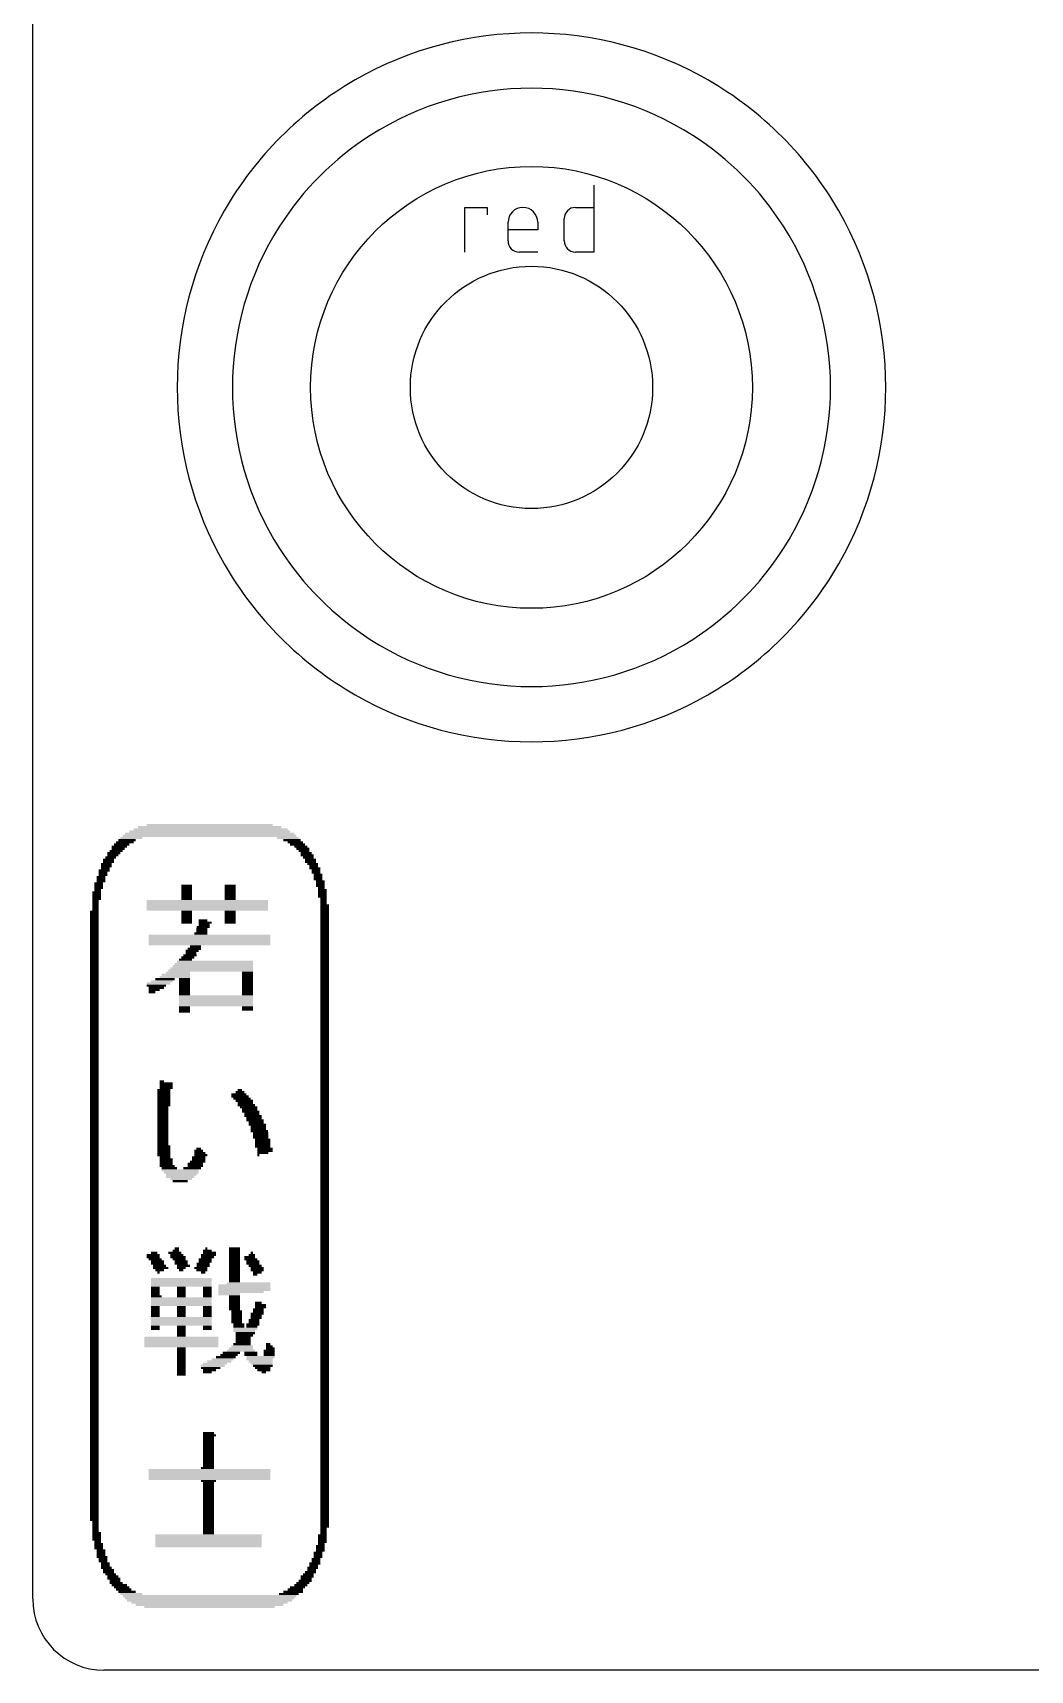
# Model space of a CAD drawing. Extents: x 0 to 28, y 0 to 47.3.
# Drawn here: x 0 to 14, y 0 to 22.98 of the extents above; entities that cross this region are included whole.
import ezdxf

# ---------------------------------------------------------------- set-up
doc = ezdxf.new("R2010")
doc.units = 0
for name, color, linetype in [('20', 30, 'CONTINUOUS'), ('21', 253, 'CONTINUOUS'), ('51', 253, 'CONTINUOUS')]:
    doc.layers.add(name, color=color, linetype=linetype)

# ---------------------------------------------------------------- blocks, each defined once
blk = doc.blocks.new('RECT')
blk.add_solid([(-0.5, -0.5), (0.5, -0.5), (-0.5, 0.5), (0.5, 0.5)])

msp = doc.modelspace()

# ---------------------------------------------------------------- linework, layer by layer
at = {"layer": '20'}
for p, q in [((0, 1), (0, 37)), ((27, 0), (1, 0))]:
    msp.add_line(p, q, dxfattribs=at)
msp.add_arc((1, 1), 1, 180, 270, dxfattribs=at)
at = {"layer": '21'}
for p, q in [((7.8763, 20.8379), (7.8763, 19.8981)), ((6.0662, 19.8981), (6.0662, 20.5246)), ((6.0662, 20.5246), (6.3795, 20.5246)), ((6.3795, 20.5246), (6.3795, 20.4202)), ((7.6152, 20.5246), (7.8763, 20.5246)), ((6.6707, 20.0547), (6.6707, 20.3158)), ((7.0884, 20.3158), (7.0884, 20.2114)), ((7.4586, 20.0547), (7.4586, 20.368)), ((7.0884, 20.2114), (6.6707, 20.2114)), ((7.0884, 19.8981), (6.8273, 19.8981)), ((7.8763, 19.8981), (7.6152, 19.8981))]:
    msp.add_line(p, q, dxfattribs=at)
for radius in [3.1, 1.7]:
    msp.add_circle((7, 18), radius, dxfattribs=at)
for centre, radius, start, end in [((7, 18), 4.9729, 60.1541, 119.8459), ((7, 18), 4.1976, 57.3808, 122.6192), ((7, 18), 4.9729, 150.1541, 209.8459), ((6.8795, 20.3158), 0.2088, 0, 180), ((7.6152, 20.368), 0.1566, 90, 180), ((7, 18), 4.9729, 330.1541, 29.8459), ((7, 18), 4.1976, 147.3808, 212.6192), ((7, 18), 4.1976, 327.3808, 32.6192), ((6.8273, 20.0547), 0.1566, 180, 270), ((7.6152, 20.0547), 0.1566, 180, 270), ((7, 18), 4.1976, 237.3808, 302.6192), ((7, 18), 4.9729, 240.1541, 299.8459)]:
    msp.add_arc(centre, radius, start, end, dxfattribs=at)
at = {"layer": '51'}
for radius, start, end in [(4.9729, 119.8459, 150.1541), (4.9729, 29.8459, 60.1541), (4.1976, 122.6192, 147.3808), (4.1976, 32.6192, 57.3808), (4.1976, 212.6192, 237.3808), (4.1976, 302.6192, 327.3808), (4.9729, 209.8459, 240.1541), (4.9729, 299.8459, 330.1541)]:
    msp.add_arc((7, 18), radius, start, end, dxfattribs=at)

# ---------------------------------------------------------------- block references
at = {"layer": '21', "yscale": 0.0305}
for p, xscale in [((2.4812, 11.7084), 2.4384), ((2.4812, 11.7389), 2.3774), ((2.4812, 11.7694), 2.2555), ((2.4964, 11.7998), 2.1641), ((2.4812, 11.8303), 2.0117), ((2.4812, 11.8608), 1.7678), ((1.1706, 11.495), 0.1829), ((1.2163, 11.556), 0.2134), ((1.201, 11.5255), 0.1829), ((1.2468, 11.5865), 0.2134), ((1.2925, 11.617), 0.2438), ((1.323, 11.6474), 0.2438), ((1.3839, 11.6779), 0.3048), ((3.5785, 11.6779), 0.3048), ((3.6394, 11.6474), 0.2438), ((3.6852, 11.617), 0.2134), ((3.7156, 11.5865), 0.2134), ((3.7614, 11.556), 0.1829), ((3.7918, 11.5255), 0.1829), ((3.8071, 11.495), 0.1524), ((1.0334, 11.3122), 0.1524), ((1.0334, 11.2817), 0.1524), ((1.0182, 11.2512), 0.1219), ((1.0639, 11.3731), 0.1524), ((1.0639, 11.3426), 0.1524), ((1.0944, 11.4036), 0.1524), ((1.1401, 11.4646), 0.1829), ((1.1248, 11.4341), 0.1524), ((3.8528, 11.4341), 0.1829), ((3.8376, 11.4646), 0.1524), ((3.868, 11.4036), 0.1524), ((3.8985, 11.3731), 0.1524), ((3.8985, 11.3426), 0.1524), ((3.929, 11.3122), 0.1524), ((3.9442, 11.2817), 0.1219), ((3.9595, 11.2512), 0.1524), ((0.9267, 11.0378), 0.1219), ((0.9572, 11.1293), 0.1219), ((0.9572, 11.0988), 0.1219), ((0.9572, 11.0683), 0.1219), ((1.0029, 11.2207), 0.1524), ((0.9877, 11.1902), 0.1219), ((0.9877, 11.1598), 0.1219), ((3.9747, 11.2207), 0.1219), ((3.9747, 11.1902), 0.1219), ((4.0052, 11.1598), 0.1219), ((4.0052, 11.1293), 0.1219), ((4.0052, 11.0988), 0.1219), ((4.0357, 11.0683), 0.1219), ((4.0357, 11.0378), 0.1219), ((0.8962, 10.9159), 0.1219), ((0.8962, 10.8854), 0.1219), ((0.8962, 10.855), 0.1219), ((0.8962, 10.8245), 0.1219), ((0.881, 10.794), 0.0914), ((0.9267, 11.0074), 0.1219), ((0.9267, 10.9769), 0.1219), ((0.9115, 10.9464), 0.0914), ((2.4507, 10.794), 1.7069), ((2.1612, 11.0074), 0.1524), ((2.1612, 10.9769), 0.1524), ((2.1612, 10.9464), 0.1524), ((2.1612, 10.9159), 0.1524), ((2.1612, 10.8854), 0.1524), ((2.1612, 10.855), 0.1524), ((2.1612, 10.8245), 0.1524), ((2.7708, 11.0074), 0.1524), ((2.7708, 10.9769), 0.1524), ((2.7708, 10.9464), 0.1524), ((2.7708, 10.9159), 0.1524), ((2.7708, 10.8854), 0.1524), ((2.7708, 10.855), 0.1524), ((2.7708, 10.8245), 0.1524), ((4.0357, 11.0074), 0.1219), ((4.0509, 10.9769), 0.0914), ((4.0662, 10.9464), 0.1219), ((4.0662, 10.9159), 0.1219), ((4.0662, 10.8854), 0.1219), ((4.0662, 10.855), 0.1219), ((4.0814, 10.8245), 0.0914), ((4.0814, 10.794), 0.0914), ((0.8658, 10.6416), 0.1219), ((0.8658, 10.6111), 0.1219), ((0.8658, 10.5806), 0.1219), ((0.881, 10.7635), 0.0914), ((0.881, 10.733), 0.0914), ((0.881, 10.7026), 0.0914), ((0.881, 10.6721), 0.0914), ((2.4507, 10.7635), 1.7069), ((2.4507, 10.733), 1.7069), ((2.4507, 10.7026), 1.7069), ((2.4507, 10.6721), 1.7069), ((2.1612, 10.6416), 0.1524), ((2.1612, 10.6111), 0.1524), ((2.1612, 10.5806), 0.1524), ((2.7708, 10.6416), 0.1524), ((2.7708, 10.6111), 0.1524), ((2.7708, 10.5806), 0.1524), ((4.0966, 10.733), 0.1219), ((4.0966, 10.7026), 0.1219), ((4.0966, 10.6721), 0.1219), ((4.0966, 10.6416), 0.1219), ((4.0966, 10.6111), 0.1219), ((4.0966, 10.5806), 0.1219), ((4.0814, 10.7635), 0.0914), ((0.8658, 10.5502), 0.1219), ((0.8658, 10.5197), 0.1219), ((0.8658, 10.4892), 0.1219), ((0.8658, 10.4587), 0.1219), ((0.8658, 10.4282), 0.1219), ((0.8658, 10.3978), 0.1219), ((0.8658, 10.3673), 0.1219), ((0.8658, 10.3368), 0.1219), ((2.1612, 10.5502), 0.1524), ((2.1612, 10.5197), 0.1524), ((2.1612, 10.4892), 0.1524), ((2.3593, 10.3368), 0.1829), ((2.3745, 10.3978), 0.1524), ((2.3745, 10.3673), 0.1524), ((2.3898, 10.4282), 0.1829), ((2.4202, 10.4892), 0.1829), ((2.405, 10.4587), 0.1524), ((2.3898, 10.5197), 0.1219), ((2.7708, 10.5502), 0.1524), ((2.7708, 10.5197), 0.1524), ((2.7708, 10.4892), 0.1524), ((4.0966, 10.5502), 0.1219), ((4.0966, 10.5197), 0.1219), ((4.0966, 10.4892), 0.1219), ((4.0966, 10.4587), 0.1219), ((4.0966, 10.4282), 0.1219), ((4.0966, 10.3978), 0.1219), ((4.0966, 10.3673), 0.1219), ((4.0966, 10.3368), 0.1219), ((0.8658, 10.3063), 0.1219), ((0.8658, 10.2758), 0.1219), ((0.8658, 10.2454), 0.1219), ((0.8658, 10.2149), 0.1219), ((0.8658, 10.1844), 0.1219), ((0.8658, 10.1539), 0.1219), ((0.8658, 10.1234), 0.1219), ((2.4812, 10.3063), 1.7069), ((2.4812, 10.2758), 1.7069), ((2.4812, 10.2454), 1.7069), ((2.4812, 10.2149), 1.7069), ((2.4812, 10.1844), 1.7069), ((2.2678, 10.1234), 0.1829), ((2.2831, 10.1539), 0.1524), ((4.0966, 10.3063), 0.1219), ((4.0966, 10.2758), 0.1219), ((4.0966, 10.2454), 0.1219), ((4.0966, 10.2149), 0.1219), ((4.0966, 10.1844), 0.1219), ((4.0966, 10.1539), 0.1219), ((4.0966, 10.1234), 0.1219), ((0.8658, 10.093), 0.1219), ((0.8658, 10.0625), 0.1219), ((0.8658, 10.032), 0.1219), ((0.8658, 10.0015), 0.1219), ((0.8658, 9.971), 0.1219), ((0.8658, 9.9406), 0.1219), ((0.8658, 9.9101), 0.1219), ((0.8658, 9.8796), 0.1219), ((2.5269, 9.8796), 1.1278), ((2.5422, 9.9101), 1.0973), ((2.5574, 9.9406), 1.0668), ((2.1459, 9.971), 0.1829), ((2.1764, 10.0015), 0.1829), ((2.2069, 10.032), 0.1829), ((2.2221, 10.0625), 0.1524), ((2.2374, 10.093), 0.1829), ((4.0966, 10.093), 0.1219), ((4.0966, 10.0625), 0.1219), ((4.0966, 10.032), 0.1219), ((4.0966, 10.0015), 0.1219), ((4.0966, 9.971), 0.1219), ((4.0966, 9.9406), 0.1219), ((4.0966, 9.9101), 0.1219), ((4.0966, 9.8796), 0.1219), ((0.8658, 9.8491), 0.1219), ((0.8658, 9.8186), 0.1219), ((0.8658, 9.7882), 0.1219), ((0.8658, 9.7577), 0.1219), ((0.8658, 9.7272), 0.1219), ((0.8658, 9.6967), 0.1219), ((0.8658, 9.6662), 0.1219), ((0.8658, 9.6358), 0.1219), ((1.7649, 9.6358), 0.3353), ((1.8106, 9.6662), 0.3048), ((1.8564, 9.6967), 0.2743), ((1.9935, 9.7272), 0.4267), ((2.0088, 9.7577), 0.3962), ((2.0392, 9.7882), 0.3353), ((2.4964, 9.8186), 1.1887), ((2.5117, 9.8491), 1.1582), ((2.1307, 9.6967), 0.1524), ((2.1307, 9.6662), 0.1524), ((2.1307, 9.6358), 0.1524), ((3.0146, 9.7882), 0.1524), ((3.0146, 9.7577), 0.1524), ((3.0146, 9.7272), 0.1524), ((3.0146, 9.6967), 0.1524), ((3.0146, 9.6662), 0.1524), ((3.0146, 9.6358), 0.1524), ((4.0966, 9.8491), 0.1219), ((4.0966, 9.8186), 0.1219), ((4.0966, 9.7882), 0.1219), ((4.0966, 9.7577), 0.1219), ((4.0966, 9.7272), 0.1219), ((4.0966, 9.6967), 0.1219), ((4.0966, 9.6662), 0.1219), ((4.0966, 9.6358), 0.1219), ((0.8658, 9.6053), 0.1219), ((0.8658, 9.5748), 0.1219), ((0.8658, 9.5443), 0.1219), ((0.8658, 9.5138), 0.1219), ((0.8658, 9.4834), 0.1219), ((0.8658, 9.4529), 0.1219), ((0.8658, 9.4224), 0.1219), ((1.7344, 9.6053), 0.2743), ((1.7344, 9.5748), 0.2134), ((1.704, 9.5443), 0.1524), ((1.6735, 9.5138), 0.0914), ((2.1307, 9.6053), 0.1524), ((2.1307, 9.5748), 0.1524), ((2.1307, 9.5443), 0.1524), ((2.1307, 9.5138), 0.1524), ((2.1307, 9.4834), 0.1524), ((2.5726, 9.4529), 1.0363), ((2.5726, 9.4224), 1.0363), ((3.0146, 9.6053), 0.1524), ((3.0146, 9.5748), 0.1524), ((3.0146, 9.5443), 0.1524), ((3.0146, 9.5138), 0.1524), ((3.0146, 9.4834), 0.1524), ((4.0966, 9.6053), 0.1219), ((4.0966, 9.5748), 0.1219), ((4.0966, 9.5443), 0.1219), ((4.0966, 9.5138), 0.1219), ((4.0966, 9.4834), 0.1219), ((4.0966, 9.4529), 0.1219), ((4.0966, 9.4224), 0.1219), ((0.8658, 9.3919), 0.1219), ((0.8658, 9.3614), 0.1219), ((0.8658, 9.331), 0.1219), ((0.8658, 9.3005), 0.1219), ((0.8658, 9.27), 0.1219), ((0.8658, 9.2395), 0.1219), ((0.8658, 9.209), 0.1219), ((0.8658, 9.1786), 0.1219), ((2.5726, 9.3919), 1.0363), ((2.5726, 9.3614), 1.0363), ((2.5726, 9.331), 1.0363), ((2.1307, 9.3005), 0.1524), ((2.1307, 9.27), 0.1524), ((2.1307, 9.2395), 0.1524), ((3.0146, 9.3005), 0.1524), ((3.0146, 9.27), 0.1524), ((4.0966, 9.3919), 0.1219), ((4.0966, 9.3614), 0.1219), ((4.0966, 9.331), 0.1219), ((4.0966, 9.3005), 0.1219), ((4.0966, 9.27), 0.1219), ((4.0966, 9.2395), 0.1219), ((4.0966, 9.209), 0.1219), ((4.0966, 9.1786), 0.1219), ((0.8658, 9.1481), 0.1219), ((0.8658, 9.1176), 0.1219), ((0.8658, 9.0871), 0.1219), ((0.8658, 9.0566), 0.1219), ((0.8658, 9.0262), 0.1219), ((0.8658, 8.9957), 0.1219), ((0.8658, 8.9652), 0.1219), ((4.0966, 9.1481), 0.1219), ((4.0966, 9.1176), 0.1219), ((4.0966, 9.0871), 0.1219), ((4.0966, 9.0566), 0.1219), ((4.0966, 9.0262), 0.1219), ((4.0966, 8.9957), 0.1219), ((4.0966, 8.9652), 0.1219), ((0.8658, 8.9347), 0.1219), ((0.8658, 8.9042), 0.1219), ((0.8658, 8.8738), 0.1219), ((0.8658, 8.8433), 0.1219), ((0.8658, 8.8128), 0.1219), ((0.8658, 8.7823), 0.1219), ((0.8658, 8.7518), 0.1219), ((0.8658, 8.7214), 0.1219), ((4.0966, 8.9347), 0.1219), ((4.0966, 8.9042), 0.1219), ((4.0966, 8.8738), 0.1219), ((4.0966, 8.8433), 0.1219), ((4.0966, 8.8128), 0.1219), ((4.0966, 8.7823), 0.1219), ((4.0966, 8.7518), 0.1219), ((4.0966, 8.7214), 0.1219), ((0.8658, 8.6909), 0.1219), ((0.8658, 8.6604), 0.1219), ((0.8658, 8.6299), 0.1219), ((0.8658, 8.5994), 0.1219), ((0.8658, 8.569), 0.1219), ((0.8658, 8.5385), 0.1219), ((0.8658, 8.508), 0.1219), ((4.0966, 8.6909), 0.1219), ((4.0966, 8.6604), 0.1219), ((4.0966, 8.6299), 0.1219), ((4.0966, 8.5994), 0.1219), ((4.0966, 8.569), 0.1219), ((4.0966, 8.5385), 0.1219), ((4.0966, 8.508), 0.1219), ((0.8658, 8.4775), 0.1219), ((0.8658, 8.447), 0.1219), ((0.8658, 8.4166), 0.1219), ((0.8658, 8.3861), 0.1219), ((0.8658, 8.3556), 0.1219), ((0.8658, 8.3251), 0.1219), ((0.8658, 8.2946), 0.1219), ((0.8658, 8.2642), 0.1219), ((1.8106, 8.2642), 0.061), ((4.0966, 8.4775), 0.1219), ((4.0966, 8.447), 0.1219), ((4.0966, 8.4166), 0.1219), ((4.0966, 8.3861), 0.1219), ((4.0966, 8.3556), 0.1219), ((4.0966, 8.3251), 0.1219), ((4.0966, 8.2946), 0.1219), ((4.0966, 8.2642), 0.1219), ((0.8658, 8.2337), 0.1219), ((0.8658, 8.2032), 0.1219), ((0.8658, 8.1727), 0.1219), ((0.8658, 8.1422), 0.1219), ((0.8658, 8.1118), 0.1219), ((0.8658, 8.0813), 0.1219), ((0.8658, 8.0508), 0.1219), ((1.8411, 8.1422), 0.1829), ((1.8411, 8.1118), 0.1829), ((1.8411, 8.0813), 0.1829), ((1.8411, 8.0508), 0.1829), ((1.8716, 8.2337), 0.1829), ((1.8716, 8.2032), 0.1829), ((1.8716, 8.1727), 0.1829), ((2.8927, 8.0813), 0.2134), ((2.9079, 8.0508), 0.2438), ((2.9079, 8.1118), 0.1219), ((2.9079, 8.1422), 0.061), ((4.0966, 8.2337), 0.1219), ((4.0966, 8.2032), 0.1219), ((4.0966, 8.1727), 0.1219), ((4.0966, 8.1422), 0.1219), ((4.0966, 8.1118), 0.1219), ((4.0966, 8.0813), 0.1219), ((4.0966, 8.0508), 0.1219), ((0.8658, 8.0203), 0.1219), ((0.8658, 7.9898), 0.1219), ((0.8658, 7.9594), 0.1219), ((0.8658, 7.9289), 0.1219), ((0.8658, 7.8984), 0.1219), ((0.8658, 7.8679), 0.1219), ((0.8658, 7.8374), 0.1219), ((0.8658, 7.807), 0.1219), ((1.8411, 8.0203), 0.1829), ((1.8411, 7.9898), 0.1829), ((1.8411, 7.9594), 0.1829), ((1.8411, 7.9289), 0.1829), ((1.8259, 7.8984), 0.1524), ((1.8259, 7.8679), 0.1524), ((1.8259, 7.8374), 0.1524), ((1.8259, 7.807), 0.1524), ((2.9384, 8.0203), 0.2438), ((2.9689, 7.9898), 0.2438), ((2.9841, 7.9594), 0.2134), ((2.9994, 7.9289), 0.2438), ((3.0298, 7.8984), 0.2438), ((3.0451, 7.8679), 0.2134), ((3.0603, 7.8374), 0.2438), ((3.0756, 7.807), 0.2134), ((4.0966, 8.0203), 0.1219), ((4.0966, 7.9898), 0.1219), ((4.0966, 7.9594), 0.1219), ((4.0966, 7.9289), 0.1219), ((4.0966, 7.8984), 0.1219), ((4.0966, 7.8679), 0.1219), ((4.0966, 7.8374), 0.1219), ((4.0966, 7.807), 0.1219), ((0.8658, 7.7765), 0.1219), ((0.8658, 7.746), 0.1219), ((0.8658, 7.7155), 0.1219), ((0.8658, 7.685), 0.1219), ((0.8658, 7.6546), 0.1219), ((0.8658, 7.6241), 0.1219), ((0.8658, 7.5936), 0.1219), ((1.8259, 7.7765), 0.1524), ((1.8259, 7.746), 0.1524), ((1.8259, 7.7155), 0.1524), ((1.8259, 7.685), 0.1524), ((1.8259, 7.6546), 0.1524), ((1.8259, 7.6241), 0.1524), ((1.8259, 7.5936), 0.1524), ((3.0908, 7.7765), 0.2438), ((3.106, 7.746), 0.2134), ((3.1213, 7.7155), 0.2438), ((3.1365, 7.685), 0.2134), ((3.1518, 7.6546), 0.2438), ((3.167, 7.6241), 0.2134), ((3.167, 7.5936), 0.2134), ((4.0966, 7.7765), 0.1219), ((4.0966, 7.746), 0.1219), ((4.0966, 7.7155), 0.1219), ((4.0966, 7.685), 0.1219), ((4.0966, 7.6546), 0.1219), ((4.0966, 7.6241), 0.1219), ((4.0966, 7.5936), 0.1219), ((0.8658, 7.5631), 0.1219), ((0.8658, 7.5326), 0.1219), ((0.8658, 7.5022), 0.1219), ((0.8658, 7.4717), 0.1219), ((0.8658, 7.4412), 0.1219), ((0.8658, 7.4107), 0.1219), ((0.8658, 7.3802), 0.1219), ((0.8658, 7.3498), 0.1219), ((1.8411, 7.3498), 0.1829), ((1.8259, 7.5631), 0.1524), ((1.8259, 7.5326), 0.1524), ((1.8259, 7.5022), 0.1524), ((1.8259, 7.4717), 0.1524), ((1.8259, 7.4412), 0.1524), ((1.8259, 7.4107), 0.1524), ((1.8259, 7.3802), 0.1524), ((3.1822, 7.5631), 0.2438), ((3.1975, 7.5326), 0.2134), ((3.1975, 7.5022), 0.2134), ((3.1975, 7.4717), 0.2134), ((3.228, 7.4412), 0.2134), ((3.228, 7.4107), 0.2134), ((3.228, 7.3802), 0.2134), ((3.228, 7.3498), 0.2134), ((4.0966, 7.5631), 0.1219), ((4.0966, 7.5326), 0.1219), ((4.0966, 7.5022), 0.1219), ((4.0966, 7.4717), 0.1219), ((4.0966, 7.4412), 0.1219), ((4.0966, 7.4107), 0.1219), ((4.0966, 7.3802), 0.1219), ((4.0966, 7.3498), 0.1219), ((0.8658, 7.3193), 0.1219), ((0.8658, 7.2888), 0.1219), ((0.8658, 7.2583), 0.1219), ((0.8658, 7.2278), 0.1219), ((0.8658, 7.1974), 0.1219), ((0.8658, 7.1669), 0.1219), ((0.8658, 7.1364), 0.1219), ((1.8411, 7.3193), 0.1829), ((1.8411, 7.2888), 0.1829), ((1.8411, 7.2583), 0.1829), ((1.8411, 7.2278), 0.1829), ((1.8716, 7.1669), 0.1829), ((1.8716, 7.1364), 0.1829), ((1.8564, 7.1974), 0.1524), ((2.3136, 7.1364), 0.2134), ((2.3288, 7.1974), 0.1829), ((2.3288, 7.1669), 0.1829), ((2.344, 7.2583), 0.1524), ((2.3288, 7.2888), 0.1219), ((2.3593, 7.2278), 0.1829), ((2.3288, 7.3193), 0.061), ((3.2584, 7.3193), 0.2134), ((3.2584, 7.2888), 0.2134), ((3.167, 7.2278), 0.0305), ((3.228, 7.2583), 0.1524), ((4.0966, 7.3193), 0.1219), ((4.0966, 7.2888), 0.1219), ((4.0966, 7.2583), 0.1219), ((4.0966, 7.2278), 0.1219), ((4.0966, 7.1974), 0.1219), ((4.0966, 7.1669), 0.1219), ((4.0966, 7.1364), 0.1219), ((0.8658, 7.1059), 0.1219), ((0.8658, 7.0754), 0.1219), ((0.8658, 7.045), 0.1219), ((0.8658, 7.0145), 0.1219), ((0.8658, 6.984), 0.1219), ((0.8658, 6.9535), 0.1219), ((0.8658, 6.923), 0.1219), ((0.8658, 6.8926), 0.1219), ((1.8716, 7.1059), 0.1829), ((1.8868, 7.0754), 0.2134), ((1.9173, 7.045), 0.2134), ((2.0697, 7.0145), 0.5182), ((2.085, 6.984), 0.4877), ((2.0697, 6.923), 0.3962), ((2.085, 6.9535), 0.4267), ((2.085, 6.8926), 0.3048), ((2.2374, 7.045), 0.2438), ((2.2831, 7.1059), 0.2134), ((2.2831, 7.0754), 0.2134), ((4.0966, 7.1059), 0.1219), ((4.0966, 7.0754), 0.1219), ((4.0966, 7.045), 0.1219), ((4.0966, 7.0145), 0.1219), ((4.0966, 6.984), 0.1219), ((4.0966, 6.9535), 0.1219), ((4.0966, 6.923), 0.1219), ((4.0966, 6.8926), 0.1219), ((0.8658, 6.8621), 0.1219), ((0.8658, 6.8316), 0.1219), ((0.8658, 6.8011), 0.1219), ((0.8658, 6.7706), 0.1219), ((0.8658, 6.7402), 0.1219), ((0.8658, 6.7097), 0.1219), ((0.8658, 6.6792), 0.1219), ((0.8658, 6.6487), 0.1219), ((2.0697, 6.8621), 0.2134), ((4.0966, 6.8621), 0.1219), ((4.0966, 6.8316), 0.1219), ((4.0966, 6.8011), 0.1219), ((4.0966, 6.7706), 0.1219), ((4.0966, 6.7402), 0.1219), ((4.0966, 6.7097), 0.1219), ((4.0966, 6.6792), 0.1219), ((4.0966, 6.6487), 0.1219), ((0.8658, 6.6182), 0.1219), ((0.8658, 6.5878), 0.1219), ((0.8658, 6.5573), 0.1219), ((0.8658, 6.5268), 0.1219), ((0.8658, 6.4963), 0.1219), ((0.8658, 6.4658), 0.1219), ((0.8658, 6.4354), 0.1219), ((4.0966, 6.6182), 0.1219), ((4.0966, 6.5878), 0.1219), ((4.0966, 6.5573), 0.1219), ((4.0966, 6.5268), 0.1219), ((4.0966, 6.4963), 0.1219), ((4.0966, 6.4658), 0.1219), ((4.0966, 6.4354), 0.1219), ((0.8658, 6.4049), 0.1219), ((0.8658, 6.3744), 0.1219), ((0.8658, 6.3439), 0.1219), ((0.8658, 6.3134), 0.1219), ((0.8658, 6.283), 0.1219), ((0.8658, 6.2525), 0.1219), ((0.8658, 6.222), 0.1219), ((0.8658, 6.1915), 0.1219), ((4.0966, 6.4049), 0.1219), ((4.0966, 6.3744), 0.1219), ((4.0966, 6.3439), 0.1219), ((4.0966, 6.3134), 0.1219), ((4.0966, 6.283), 0.1219), ((4.0966, 6.2525), 0.1219), ((4.0966, 6.222), 0.1219), ((4.0966, 6.1915), 0.1219), ((0.8658, 6.161), 0.1219), ((0.8658, 6.1306), 0.1219), ((0.8658, 6.1001), 0.1219), ((0.8658, 6.0696), 0.1219), ((0.8658, 6.0391), 0.1219), ((0.8658, 6.0086), 0.1219), ((0.8658, 5.9782), 0.1219), ((4.0966, 6.161), 0.1219), ((4.0966, 6.1306), 0.1219), ((4.0966, 6.1001), 0.1219), ((4.0966, 6.0696), 0.1219), ((4.0966, 6.0391), 0.1219), ((4.0966, 6.0086), 0.1219), ((4.0966, 5.9782), 0.1219), ((0.8658, 5.9477), 0.1219), ((0.8658, 5.9172), 0.1219), ((0.8658, 5.8867), 0.1219), ((0.8658, 5.8562), 0.1219), ((0.8658, 5.8258), 0.1219), ((0.8658, 5.7953), 0.1219), ((0.8658, 5.7648), 0.1219), ((0.8658, 5.7343), 0.1219), ((1.6887, 5.8258), 0.1829), ((1.6887, 5.7953), 0.1829), ((1.7192, 5.7648), 0.1829), ((1.704, 5.8562), 0.0914), ((1.7497, 5.7343), 0.1829), ((1.9935, 5.8562), 0.1829), ((2.024, 5.8258), 0.1829), ((2.0392, 5.7953), 0.2134), ((2.0545, 5.7648), 0.1829), ((2.0088, 5.8867), 0.0914), ((2.024, 5.9172), 0.061), ((2.085, 5.7343), 0.1829), ((2.4202, 5.7648), 0.1829), ((2.4202, 5.7343), 0.1829), ((2.4507, 5.7953), 0.1829), ((2.466, 5.8258), 0.2134), ((2.4507, 5.8867), 0.1219), ((2.4812, 5.8562), 0.1829), ((2.4355, 5.9172), 0.0305), ((2.8317, 5.9172), 0.1524), ((2.8317, 5.8867), 0.1524), ((2.8317, 5.8562), 0.1524), ((2.8317, 5.8258), 0.1524), ((2.8317, 5.7953), 0.1524), ((2.8317, 5.7648), 0.1524), ((2.8317, 5.7343), 0.1524), ((3.0603, 5.7648), 0.1829), ((3.0451, 5.7953), 0.1524), ((3.0908, 5.7343), 0.1829), ((3.0756, 5.8258), 0.0914), ((3.0756, 5.8562), 0.0305), ((4.0966, 5.9477), 0.1219), ((4.0966, 5.9172), 0.1219), ((4.0966, 5.8867), 0.1219), ((4.0966, 5.8562), 0.1219), ((4.0966, 5.8258), 0.1219), ((4.0966, 5.7953), 0.1219), ((4.0966, 5.7648), 0.1219), ((4.0966, 5.7343), 0.1219), ((0.8658, 5.7038), 0.1219), ((0.8658, 5.6734), 0.1219), ((0.8658, 5.6429), 0.1219), ((0.8658, 5.6124), 0.1219), ((0.8658, 5.5819), 0.1219), ((0.8658, 5.5514), 0.1219), ((0.8658, 5.521), 0.1219), ((1.7497, 5.7038), 0.1829), ((1.7802, 5.6734), 0.1829), ((1.7954, 5.6429), 0.2134), ((1.7802, 5.6124), 0.1219), ((1.7649, 5.5819), 0.0305), ((2.085, 5.7038), 0.1829), ((2.1154, 5.6734), 0.1829), ((2.085, 5.6429), 0.1219), ((2.085, 5.6124), 0.061), ((2.3593, 5.6429), 0.1829), ((2.3745, 5.6124), 0.1524), ((2.3898, 5.7038), 0.1829), ((2.3898, 5.6734), 0.1829), ((2.3898, 5.5819), 0.061), ((2.8317, 5.7038), 0.1524), ((2.8317, 5.6734), 0.1524), ((2.8317, 5.6429), 0.1524), ((2.8317, 5.6124), 0.1524), ((2.8317, 5.5819), 0.1524), ((2.8317, 5.5514), 0.1524), ((2.8317, 5.521), 0.1524), ((3.0908, 5.7038), 0.1829), ((3.1213, 5.6734), 0.1829), ((3.1518, 5.6429), 0.1829), ((3.1518, 5.6124), 0.1829), ((3.1213, 5.5514), 0.061), ((3.1518, 5.5819), 0.1219), ((4.0966, 5.7038), 0.1219), ((4.0966, 5.6734), 0.1219), ((4.0966, 5.6429), 0.1219), ((4.0966, 5.6124), 0.1219), ((4.0966, 5.5819), 0.1219), ((4.0966, 5.5514), 0.1219), ((4.0966, 5.521), 0.1219), ((0.8658, 5.4905), 0.1219), ((0.8658, 5.46), 0.1219), ((0.8658, 5.4295), 0.1219), ((0.8658, 5.399), 0.1219), ((0.8658, 5.3686), 0.1219), ((0.8658, 5.3381), 0.1219), ((0.8658, 5.3076), 0.1219), ((0.8658, 5.2771), 0.1219), ((2.085, 5.4905), 0.8534), ((2.085, 5.46), 0.8534), ((2.085, 5.4295), 0.8534), ((2.085, 5.399), 0.8534), ((1.7192, 5.3686), 0.1219), ((1.7192, 5.3381), 0.1219), ((1.7192, 5.3076), 0.1219), ((1.7192, 5.2771), 0.1219), ((2.085, 5.3686), 0.1219), ((2.085, 5.3381), 0.1219), ((2.085, 5.3076), 0.1219), ((2.085, 5.2771), 0.1219), ((2.4507, 5.3686), 0.1219), ((2.4507, 5.3381), 0.1219), ((2.4507, 5.3076), 0.1219), ((2.4507, 5.2771), 0.1219), ((2.9232, 5.3076), 0.6401), ((2.7555, 5.2771), 0.3048), ((2.9689, 5.399), 0.7315), ((2.9689, 5.3686), 0.7315), ((2.9689, 5.3381), 0.7315), ((3.0298, 5.4295), 0.6096), ((2.8317, 5.4905), 0.1524), ((2.8317, 5.46), 0.1524), ((4.0966, 5.4905), 0.1219), ((4.0966, 5.46), 0.1219), ((4.0966, 5.4295), 0.1219), ((4.0966, 5.399), 0.1219), ((4.0966, 5.3686), 0.1219), ((4.0966, 5.3381), 0.1219), ((4.0966, 5.3076), 0.1219), ((4.0966, 5.2771), 0.1219), ((0.8658, 5.2466), 0.1219), ((0.8658, 5.2162), 0.1219), ((0.8658, 5.1857), 0.1219), ((0.8658, 5.1552), 0.1219), ((0.8658, 5.1247), 0.1219), ((0.8658, 5.0942), 0.1219), ((0.8658, 5.0638), 0.1219), ((1.7344, 5.2466), 0.1524), ((2.085, 5.2162), 0.8534), ((2.085, 5.1857), 0.8534), ((2.085, 5.1552), 0.8534), ((2.085, 5.1247), 0.8534), ((1.7192, 5.0942), 0.1219), ((1.7192, 5.0638), 0.1219), ((2.085, 5.2466), 0.1219), ((2.085, 5.0942), 0.1219), ((2.085, 5.0638), 0.1219), ((2.4507, 5.2466), 0.1219), ((2.4507, 5.0942), 0.1219), ((2.4507, 5.0638), 0.1219), ((2.8317, 5.2466), 0.1524), ((2.8317, 5.2162), 0.1524), ((2.8317, 5.1857), 0.1524), ((2.8317, 5.1552), 0.1524), ((2.8317, 5.1247), 0.1524), ((2.8317, 5.0942), 0.1524), ((2.8317, 5.0638), 0.1524), ((3.167, 5.0638), 0.1524), ((3.167, 5.1552), 0.0914), ((3.1975, 5.1247), 0.1524), ((3.1975, 5.0942), 0.1524), ((4.0966, 5.2466), 0.1219), ((4.0966, 5.2162), 0.1219), ((4.0966, 5.1857), 0.1219), ((4.0966, 5.1552), 0.1219), ((4.0966, 5.1247), 0.1219), ((4.0966, 5.0942), 0.1219), ((4.0966, 5.0638), 0.1219), ((0.8658, 5.0333), 0.1219), ((0.8658, 5.0028), 0.1219), ((0.8658, 4.9723), 0.1219), ((0.8658, 4.9418), 0.1219), ((0.8658, 4.9114), 0.1219), ((0.8658, 4.8809), 0.1219), ((0.8658, 4.8504), 0.1219), ((0.8658, 4.8199), 0.1219), ((1.7192, 5.0333), 0.1219), ((1.7192, 5.0028), 0.1219), ((1.7192, 4.9723), 0.1219), ((2.085, 4.9418), 0.8534), ((2.085, 4.9114), 0.8534), ((2.085, 4.8809), 0.8534), ((2.085, 4.8504), 0.8534), ((1.7192, 4.8199), 0.1219), ((2.085, 5.0333), 0.1219), ((2.085, 5.0028), 0.1219), ((2.085, 4.9723), 0.1219), ((2.085, 4.8199), 0.1219), ((2.4507, 5.0333), 0.1219), ((2.4507, 5.0028), 0.1219), ((2.4507, 4.9723), 0.1219), ((2.4507, 4.8199), 0.1219), ((2.8622, 5.0333), 0.1524), ((2.8622, 5.0028), 0.1524), ((2.8622, 4.9723), 0.1524), ((2.8622, 4.9418), 0.1524), ((2.8622, 4.9114), 0.1524), ((2.8622, 4.8809), 0.1524), ((2.8927, 4.8504), 0.1524), ((2.8927, 4.8199), 0.1524), ((3.0908, 4.8504), 0.1829), ((3.0756, 4.8199), 0.1524), ((3.106, 4.9114), 0.1524), ((3.106, 4.8809), 0.1524), ((3.1365, 4.9723), 0.1524), ((3.1365, 4.9418), 0.1524), ((3.1518, 5.0028), 0.1829), ((3.167, 5.0333), 0.1524), ((4.0966, 5.0333), 0.1219), ((4.0966, 5.0028), 0.1219), ((4.0966, 4.9723), 0.1219), ((4.0966, 4.9418), 0.1219), ((4.0966, 4.9114), 0.1219), ((4.0966, 4.8809), 0.1219), ((4.0966, 4.8504), 0.1219), ((4.0966, 4.8199), 0.1219), ((0.8658, 4.7894), 0.1219), ((0.8658, 4.759), 0.1219), ((0.8658, 4.7285), 0.1219), ((0.8658, 4.698), 0.1219), ((0.8658, 4.6675), 0.1219), ((0.8658, 4.637), 0.1219), ((0.8658, 4.6066), 0.1219), ((2.085, 4.6675), 1.0363), ((2.085, 4.637), 1.0363), ((2.085, 4.6066), 1.0363), ((1.7192, 4.7894), 0.1219), ((2.085, 4.7894), 0.1219), ((2.085, 4.759), 0.1219), ((2.085, 4.7285), 0.1219), ((2.085, 4.698), 0.1219), ((2.4507, 4.7894), 0.1219), ((2.9841, 4.7894), 0.3353), ((2.9689, 4.759), 0.3048), ((2.9536, 4.6675), 0.2134), ((2.9536, 4.637), 0.2134), ((2.9536, 4.6066), 0.2134), ((2.9841, 4.7285), 0.2743), ((2.9689, 4.698), 0.2438), ((4.0966, 4.7894), 0.1219), ((4.0966, 4.759), 0.1219), ((4.0966, 4.7285), 0.1219), ((4.0966, 4.698), 0.1219), ((4.0966, 4.6675), 0.1219), ((4.0966, 4.637), 0.1219), ((4.0966, 4.6066), 0.1219), ((0.8658, 4.5761), 0.1219), ((0.8658, 4.5456), 0.1219), ((0.8658, 4.5151), 0.1219), ((0.8658, 4.4846), 0.1219), ((0.8658, 4.4542), 0.1219), ((0.8658, 4.4237), 0.1219), ((0.8658, 4.3932), 0.1219), ((0.8658, 4.3627), 0.1219), ((2.085, 4.5761), 1.0363), ((2.085, 4.5456), 1.0363), ((2.085, 4.5151), 0.1219), ((2.085, 4.4846), 0.1219), ((2.085, 4.4542), 0.1219), ((2.085, 4.4237), 0.1219), ((2.085, 4.3932), 0.1219), ((2.085, 4.3627), 0.1219), ((2.6641, 4.3627), 0.3048), ((2.7098, 4.3932), 0.2743), ((2.7555, 4.4237), 0.2438), ((2.786, 4.4542), 0.2438), ((2.9232, 4.4846), 0.3962), ((2.9232, 4.5151), 0.3353), ((2.9384, 4.5456), 0.3048), ((2.9384, 4.5761), 0.2438), ((3.0603, 4.4542), 0.1829), ((3.0603, 4.4237), 0.1829), ((3.1822, 4.3627), 0.3658), ((3.1975, 4.3932), 0.3962), ((3.3194, 4.4846), 0.1524), ((3.3194, 4.4542), 0.1524), ((3.3194, 4.4237), 0.1524), ((3.3346, 4.5151), 0.1219), ((3.3042, 4.5761), 0.061), ((3.3194, 4.5456), 0.0914), ((4.0966, 4.5761), 0.1219), ((4.0966, 4.5456), 0.1219), ((4.0966, 4.5151), 0.1219), ((4.0966, 4.4846), 0.1219), ((4.0966, 4.4542), 0.1219), ((4.0966, 4.4237), 0.1219), ((4.0966, 4.3932), 0.1219), ((4.0966, 4.3627), 0.1219), ((0.8658, 4.3322), 0.1219), ((0.8658, 4.3018), 0.1219), ((0.8658, 4.2713), 0.1219), ((0.8658, 4.2408), 0.1219), ((0.8658, 4.2103), 0.1219), ((0.8658, 4.1798), 0.1219), ((0.8658, 4.1494), 0.1219), ((2.085, 4.3322), 0.1219), ((2.085, 4.3018), 0.1219), ((2.085, 4.2713), 0.1219), ((2.085, 4.2408), 0.1219), ((2.085, 4.2103), 0.1219), ((2.085, 4.1798), 0.1219), ((2.085, 4.1494), 0.1219), ((2.5269, 4.2713), 0.3353), ((2.4964, 4.2408), 0.2743), ((2.5574, 4.3018), 0.3353), ((2.4812, 4.2103), 0.1829), ((2.4507, 4.1798), 0.1219), ((2.6184, 4.3322), 0.3353), ((3.1975, 4.3322), 0.3353), ((3.2127, 4.3018), 0.3048), ((3.228, 4.2713), 0.2743), ((3.228, 4.2408), 0.2134), ((3.2432, 4.2103), 0.1829), ((3.2432, 4.1798), 0.061), ((4.0966, 4.3322), 0.1219), ((4.0966, 4.3018), 0.1219), ((4.0966, 4.2713), 0.1219), ((4.0966, 4.2408), 0.1219), ((4.0966, 4.2103), 0.1219), ((4.0966, 4.1798), 0.1219), ((4.0966, 4.1494), 0.1219), ((0.8658, 4.1189), 0.1219), ((0.8658, 4.0884), 0.1219), ((0.8658, 4.0579), 0.1219), ((0.8658, 4.0274), 0.1219), ((0.8658, 3.997), 0.1219), ((0.8658, 3.9665), 0.1219), ((0.8658, 3.936), 0.1219), ((0.8658, 3.9055), 0.1219), ((4.0966, 4.1189), 0.1219), ((4.0966, 4.0884), 0.1219), ((4.0966, 4.0579), 0.1219), ((4.0966, 4.0274), 0.1219), ((4.0966, 3.997), 0.1219), ((4.0966, 3.9665), 0.1219), ((4.0966, 3.936), 0.1219), ((4.0966, 3.9055), 0.1219), ((0.8658, 3.875), 0.1219), ((0.8658, 3.8446), 0.1219), ((0.8658, 3.8141), 0.1219), ((0.8658, 3.7836), 0.1219), ((0.8658, 3.7531), 0.1219), ((0.8658, 3.7226), 0.1219), ((0.8658, 3.6922), 0.1219), ((0.8658, 3.6617), 0.1219), ((4.0966, 3.875), 0.1219), ((4.0966, 3.8446), 0.1219), ((4.0966, 3.8141), 0.1219), ((4.0966, 3.7836), 0.1219), ((4.0966, 3.7531), 0.1219), ((4.0966, 3.7226), 0.1219), ((4.0966, 3.6922), 0.1219), ((4.0966, 3.6617), 0.1219), ((0.8658, 3.6312), 0.1219), ((0.8658, 3.6007), 0.1219), ((0.8658, 3.5702), 0.1219), ((0.8658, 3.5398), 0.1219), ((0.8658, 3.5093), 0.1219), ((0.8658, 3.4788), 0.1219), ((0.8658, 3.4483), 0.1219), ((4.0966, 3.6312), 0.1219), ((4.0966, 3.6007), 0.1219), ((4.0966, 3.5702), 0.1219), ((4.0966, 3.5398), 0.1219), ((4.0966, 3.5093), 0.1219), ((4.0966, 3.4788), 0.1219), ((4.0966, 3.4483), 0.1219), ((0.8658, 3.4178), 0.1219), ((0.8658, 3.3874), 0.1219), ((0.8658, 3.3569), 0.1219), ((0.8658, 3.3264), 0.1219), ((0.8658, 3.2959), 0.1219), ((0.8658, 3.2654), 0.1219), ((0.8658, 3.235), 0.1219), ((0.8658, 3.2045), 0.1219), ((2.4812, 3.2959), 0.1829), ((2.466, 3.3264), 0.1524), ((2.466, 3.2654), 0.1524), ((2.466, 3.235), 0.1524), ((2.466, 3.2045), 0.1524), ((4.0966, 3.4178), 0.1219), ((4.0966, 3.3874), 0.1219), ((4.0966, 3.3569), 0.1219), ((4.0966, 3.3264), 0.1219), ((4.0966, 3.2959), 0.1219), ((4.0966, 3.2654), 0.1219), ((4.0966, 3.235), 0.1219), ((4.0966, 3.2045), 0.1219), ((0.8658, 3.174), 0.1219), ((0.8658, 3.1435), 0.1219), ((0.8658, 3.113), 0.1219), ((0.8658, 3.0826), 0.1219), ((0.8658, 3.0521), 0.1219), ((0.8658, 3.0216), 0.1219), ((0.8658, 2.9911), 0.1219), ((2.466, 3.174), 0.1524), ((2.466, 3.1435), 0.1524), ((2.466, 3.113), 0.1524), ((2.466, 3.0826), 0.1524), ((2.466, 3.0521), 0.1524), ((2.466, 3.0216), 0.1524), ((2.466, 2.9911), 0.1524), ((4.0966, 3.174), 0.1219), ((4.0966, 3.1435), 0.1219), ((4.0966, 3.113), 0.1219), ((4.0966, 3.0826), 0.1219), ((4.0966, 3.0521), 0.1219), ((4.0966, 3.0216), 0.1219), ((4.0966, 2.9911), 0.1219), ((0.8658, 2.9606), 0.1219), ((0.8658, 2.9302), 0.1219), ((0.8658, 2.8997), 0.1219), ((0.8658, 2.8692), 0.1219), ((0.8658, 2.8387), 0.1219), ((0.8658, 2.8082), 0.1219), ((0.8658, 2.7778), 0.1219), ((0.8658, 2.7473), 0.1219), ((2.4812, 2.8082), 1.7069), ((2.4812, 2.7778), 1.7069), ((2.4812, 2.7473), 1.7069), ((2.4507, 2.8387), 0.1829), ((2.466, 2.9606), 0.1524), ((2.466, 2.9302), 0.1524), ((2.466, 2.8997), 0.1524), ((2.466, 2.8692), 0.1524), ((4.0966, 2.9606), 0.1219), ((4.0966, 2.9302), 0.1219), ((4.0966, 2.8997), 0.1219), ((4.0966, 2.8692), 0.1219), ((4.0966, 2.8387), 0.1219), ((4.0966, 2.8082), 0.1219), ((4.0966, 2.7778), 0.1219), ((4.0966, 2.7473), 0.1219), ((0.8658, 2.7168), 0.1219), ((0.8658, 2.6863), 0.1219), ((0.8658, 2.6558), 0.1219), ((0.8658, 2.6254), 0.1219), ((0.8658, 2.5949), 0.1219), ((0.8658, 2.5644), 0.1219), ((0.8658, 2.5339), 0.1219), ((2.4812, 2.7168), 1.7069), ((2.4812, 2.6863), 1.7069), ((2.466, 2.6558), 0.2134), ((2.466, 2.6254), 0.1524), ((2.466, 2.5949), 0.1524), ((2.466, 2.5644), 0.1524), ((2.466, 2.5339), 0.1524), ((4.0966, 2.7168), 0.1219), ((4.0966, 2.6863), 0.1219), ((4.0966, 2.6558), 0.1219), ((4.0966, 2.6254), 0.1219), ((4.0966, 2.5949), 0.1219), ((4.0966, 2.5644), 0.1219), ((4.0966, 2.5339), 0.1219), ((0.8658, 2.5034), 0.1219), ((0.8658, 2.473), 0.1219), ((0.8658, 2.4425), 0.1219), ((0.8658, 2.412), 0.1219), ((0.8658, 2.3815), 0.1219), ((0.8658, 2.351), 0.1219), ((0.8658, 2.3206), 0.1219), ((0.8658, 2.2901), 0.1219), ((2.466, 2.5034), 0.1524), ((2.466, 2.473), 0.1524), ((2.466, 2.4425), 0.1524), ((2.466, 2.412), 0.1524), ((2.466, 2.3815), 0.1524), ((2.466, 2.351), 0.1524), ((2.466, 2.3206), 0.1524), ((2.466, 2.2901), 0.1524), ((4.0966, 2.5034), 0.1219), ((4.0966, 2.473), 0.1219), ((4.0966, 2.4425), 0.1219), ((4.0966, 2.412), 0.1219), ((4.0966, 2.3815), 0.1219), ((4.0966, 2.351), 0.1219), ((4.0966, 2.3206), 0.1219), ((4.0966, 2.2901), 0.1219), ((0.8658, 2.2596), 0.1219), ((0.8658, 2.2291), 0.1219), ((0.8658, 2.1986), 0.1219), ((0.8658, 2.1682), 0.1219), ((0.8658, 2.1377), 0.1219), ((0.8658, 2.1072), 0.1219), ((0.881, 2.0767), 0.0914), ((2.466, 2.2596), 0.1524), ((2.466, 2.2291), 0.1524), ((2.466, 2.1986), 0.1524), ((2.466, 2.1682), 0.1524), ((2.466, 2.1377), 0.1524), ((2.466, 2.1072), 0.1524), ((2.466, 2.0767), 0.1524), ((4.0966, 2.2596), 0.1219), ((4.0966, 2.2291), 0.1219), ((4.0966, 2.1986), 0.1219), ((4.0966, 2.1682), 0.1219), ((4.0966, 2.1377), 0.1219), ((4.0966, 2.1072), 0.1219), ((4.0966, 2.0767), 0.1219), ((0.881, 2.0462), 0.0914), ((0.881, 2.0158), 0.0914), ((0.881, 1.9853), 0.0914), ((0.881, 1.9548), 0.0914), ((0.8962, 1.9243), 0.1219), ((0.8962, 1.8938), 0.1219), ((0.8962, 1.8634), 0.1219), ((0.8962, 1.8329), 0.1219), ((2.466, 1.8938), 1.4935), ((2.466, 1.8634), 1.4935), ((2.466, 1.8329), 1.4935), ((2.466, 2.0462), 0.1524), ((2.466, 2.0158), 0.1524), ((2.466, 1.9853), 0.1524), ((2.466, 1.9548), 0.1524), ((2.466, 1.9243), 0.1524), ((4.0662, 1.8938), 0.1219), ((4.0662, 1.8634), 0.1219), ((4.0662, 1.8329), 0.1219), ((4.0966, 2.0462), 0.1219), ((4.0966, 2.0158), 0.1219), ((4.0814, 1.9853), 0.0914), ((4.0814, 1.9548), 0.0914), ((4.0814, 1.9243), 0.0914), ((0.9115, 1.8024), 0.0914), ((0.9267, 1.7719), 0.1219), ((0.9267, 1.7414), 0.1219), ((0.9267, 1.711), 0.1219), ((0.9572, 1.6805), 0.1219), ((0.9572, 1.65), 0.1219), ((0.9572, 1.6195), 0.1219), ((2.466, 1.8024), 1.4935), ((2.466, 1.7719), 1.4935), ((2.466, 1.7414), 1.4935), ((4.0052, 1.65), 0.1219), ((4.0052, 1.6195), 0.1219), ((4.0357, 1.7414), 0.1219), ((4.0357, 1.711), 0.1219), ((4.0357, 1.6805), 0.1219), ((4.0509, 1.7719), 0.0914), ((4.0662, 1.8024), 0.1219), ((0.9724, 1.589), 0.1524), ((0.9877, 1.5586), 0.1219), ((0.9877, 1.5281), 0.1219), ((1.0334, 1.4366), 0.1524), ((1.0182, 1.4976), 0.1219), ((1.0182, 1.4671), 0.1219), ((1.0639, 1.4062), 0.1524), ((1.0639, 1.3757), 0.1524), ((3.8985, 1.3757), 0.1524), ((3.929, 1.4366), 0.1524), ((3.9138, 1.4062), 0.1219), ((3.9442, 1.4671), 0.1219), ((3.9595, 1.4976), 0.1524), ((3.9747, 1.5586), 0.1219), ((3.9747, 1.5281), 0.1219), ((4.0052, 1.589), 0.1219), ((1.0944, 1.3452), 0.1524), ((1.1248, 1.3147), 0.1524), ((1.1401, 1.2842), 0.1829), ((1.1553, 1.2538), 0.1524), ((1.1706, 1.2233), 0.1829), ((1.2163, 1.1928), 0.2134), ((1.2468, 1.1623), 0.2134), ((3.7156, 1.1623), 0.2134), ((3.7614, 1.1928), 0.1829), ((3.7918, 1.2233), 0.1829), ((3.8223, 1.2538), 0.1829), ((3.8528, 1.3147), 0.1829), ((3.8376, 1.2842), 0.1524), ((3.868, 1.3452), 0.1524), ((1.2772, 1.1318), 0.2134), ((1.323, 1.1014), 0.2438), ((1.3839, 1.0709), 0.3048), ((2.4812, 1.0404), 2.4384), ((2.4812, 1.0099), 2.3774), ((2.4812, 0.9794), 2.3165), ((2.4812, 0.949), 2.1946), ((2.4812, 0.9185), 2.0726), ((3.5937, 1.0709), 0.2743), ((3.6547, 1.1014), 0.2743), ((3.6852, 1.1318), 0.2134), ((2.4812, 0.888), 1.8288)]:
    msp.add_blockref('RECT', p, dxfattribs=dict(at, xscale=xscale))

doc.saveas('drawing.dxf')
